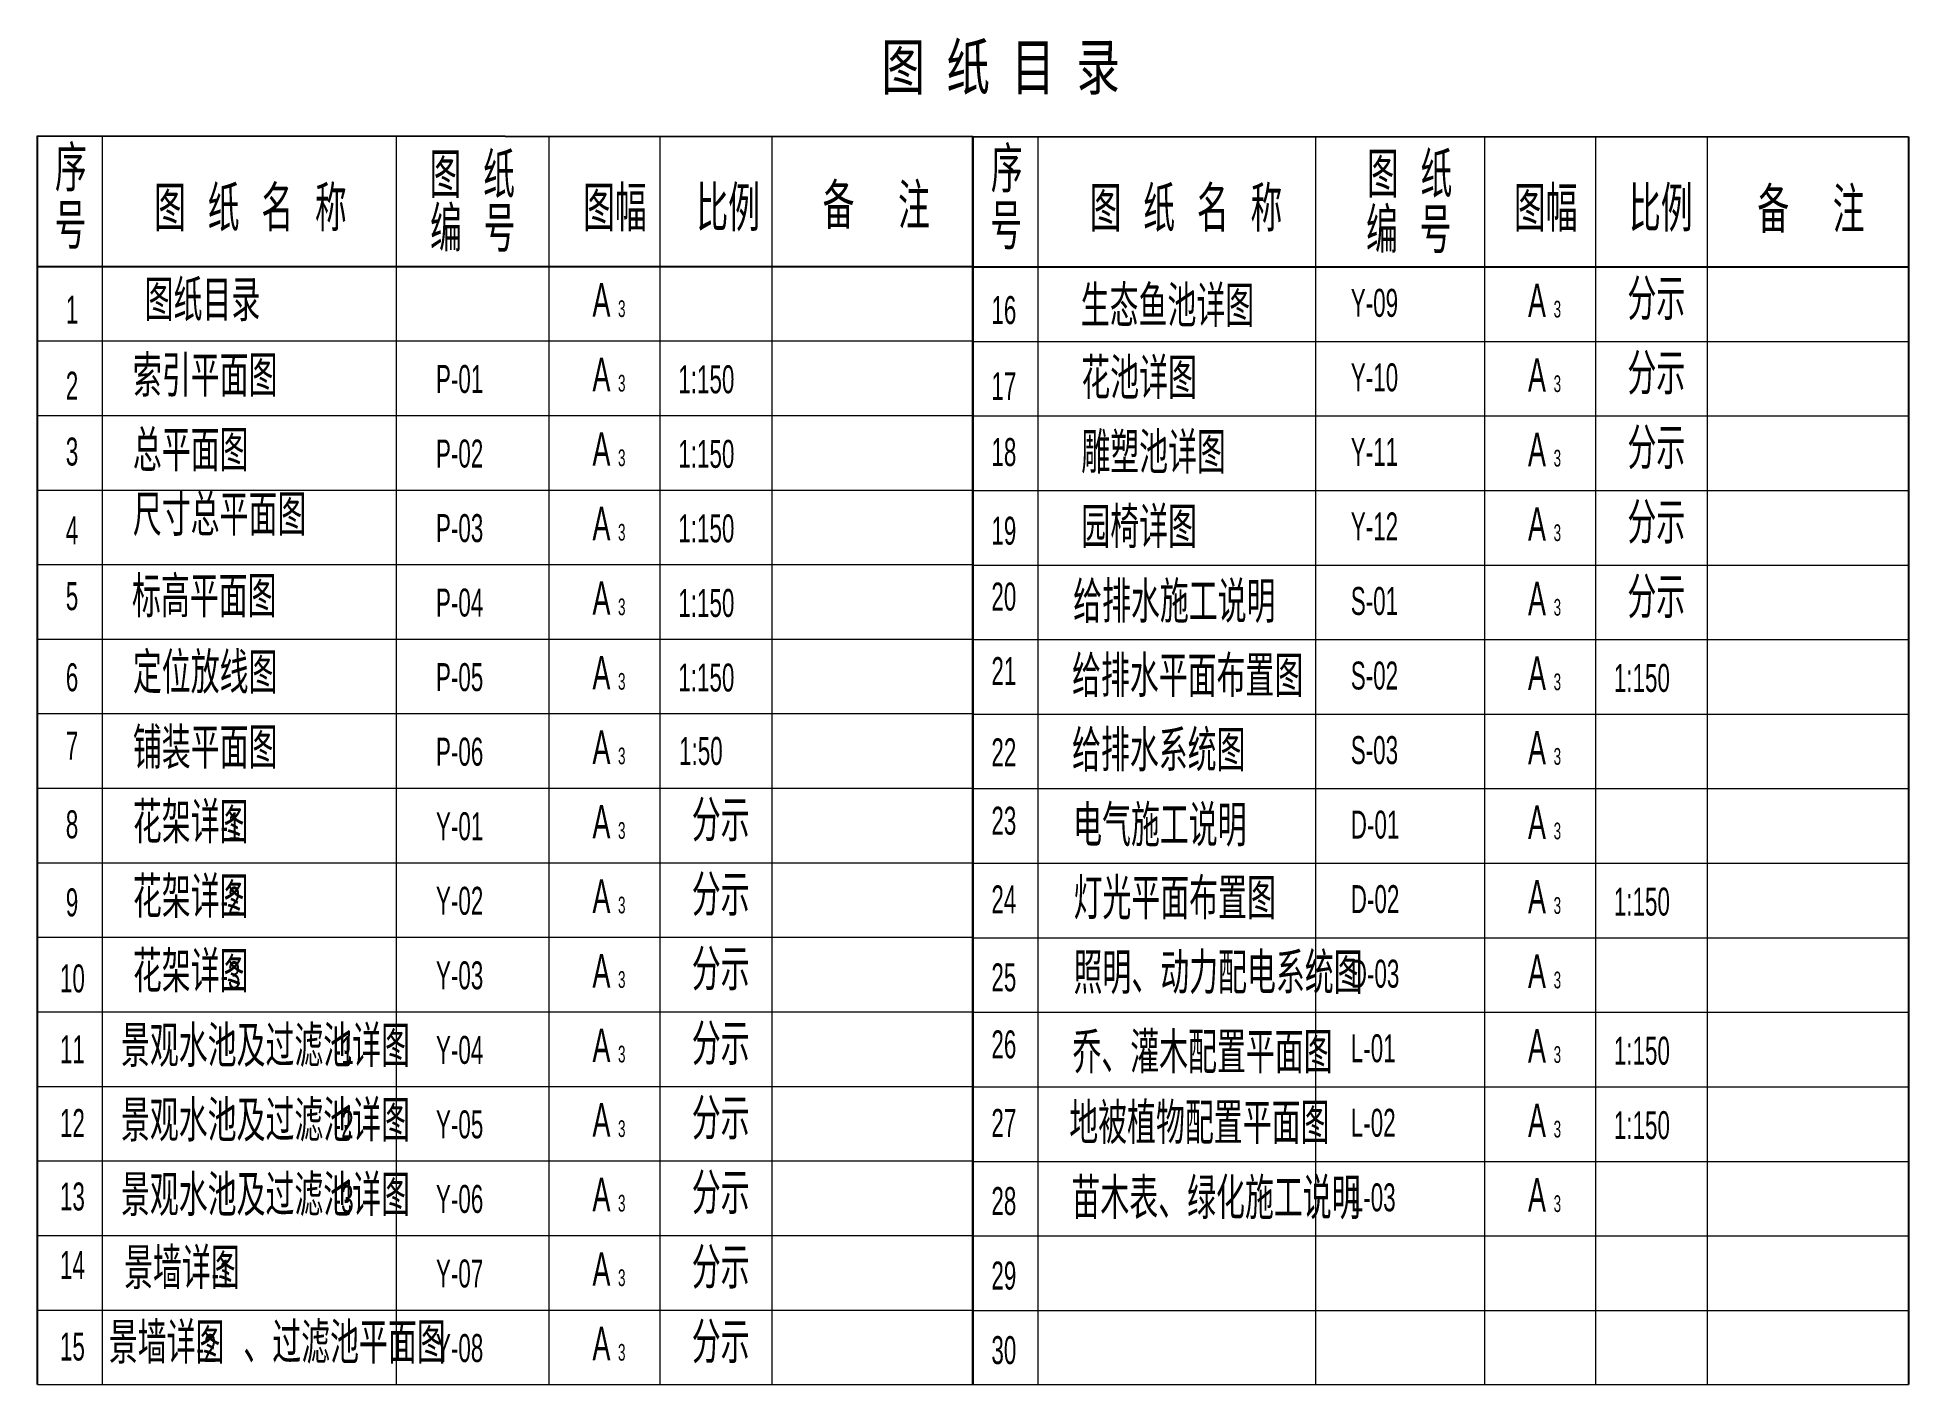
# Model space of a CAD drawing. Header units: inches. Extents: x 0 to 23679, y 0 to 17039.
import ezdxf

# ---------------------------------------------------------------- set-up
doc = ezdxf.new("R2010")
doc.units = ezdxf.units.IN
doc.header["$MEASUREMENT"] = 0
doc.layers.add('文字', color=7, linetype='Continuous', lineweight=13)
doc.layers.add('标注文字', color=7, linetype='Continuous', lineweight=9)
doc.styles.add('_GDT', font='GDT.shx', dxfattribs={"width": 0.6})
doc.styles.add('TKFS50', font='romanc.shx', dxfattribs={"width": 0.7, "height": 2.5, "bigfont": 'hztxt.shx'})

msp = doc.modelspace()

# ---------------------------------------------------------------- linework, layer by layer
for p, q in [((0, 0), (0, 15793)), ((0, 15793), (11839, 15787)), ((11839, 0), (11839, 15787)), ((11839, 15787), (23679, 15781)), ((11839, 15787), (11839, 0)), ((23679, 15781), (23679, 0)), ((0, 14143), (11839, 14143)), ((11839, 14137), (23679, 14137))]:
    msp.add_line(p, q)
at = {"color": 0, "linetype": 'ByBlock'}
for p in [(0, 14143), (11839, 14137)]:
    msp.add_point(p, dxfattribs=at)
at = {"layer": '标注文字', "color": 7, "linetype": 'Continuous'}
for p, q in [((825, 0), (825, 15793)), ((4543, 0), (4543, 15793)), ((6478, 0), (6478, 15793)), ((7882, 0), (7882, 15793)), ((9296, 0), (9296, 15793)), ((12664, 0), (12664, 15787)), ((16176, 0), (16176, 15787)), ((18318, 0), (18318, 15783)), ((19721, 0), (19721, 15787)), ((21135, 0), (21135, 15787))]:
    msp.add_line(p, q, dxfattribs=at)
at = {"layer": '标注文字', "linetype": 'ByBlock'}
for p, q in [((0, 13200), (11839, 13200)), ((11839, 13194), (23679, 13194)), ((0, 12257), (11839, 12257)), ((11839, 12251), (23679, 12251)), ((0, 11314), (11839, 11314)), ((11839, 11308), (23679, 11308)), ((0, 10371), (11839, 10371)), ((11839, 10365), (23679, 10365)), ((0, 9428), (11839, 9428)), ((11839, 9423), (23679, 9423)), ((0, 8486), (11839, 8486)), ((11839, 8480), (23679, 8480)), ((0, 7543), (11839, 7543)), ((11839, 7537), (23679, 7537)), ((0, 6600), (11839, 6600)), ((11839, 6594), (23679, 6594)), ((0, 5657), (11839, 5657)), ((11839, 5651), (23679, 5651)), ((0, 4714), (11839, 4714)), ((11839, 4708), (23679, 4708)), ((0, 3771), (11839, 3771)), ((11839, 3765), (23679, 3765)), ((0, 2829), (11839, 2829)), ((11839, 2823), (23679, 2823)), ((0, 1886), (11839, 1886)), ((11839, 1880), (23679, 1880)), ((0, 943), (11839, 943)), ((11839, 937), (23679, 937)), ((0, 0), (23679, 0))]:
    msp.add_line(p, q, dxfattribs=at)

# ---------------------------------------------------------------- texts
at = {"style": '_GDT', "width": 0.6}
for s, height, p in [('1', 354, (359, 13419)), ('A', 424, (7024, 13507)), ('16', 353.6, (12072, 13414)), ('Y-09', 353.6, (16620, 13505)), ('A', 424, (18863, 13501)), ('3', 212, (7347, 13502)), ('3', 212, (19187, 13496)), ('2', 354, (359, 12457)), ('P-01', 353.6, (5043, 12542)), ('A', 424, (7024, 12564)), ('1:150', 353.6, (8110, 12538)), ('17', 353.6, (12072, 12451)), ('Y-10', 353.6, (16620, 12563)), ('A', 424, (18863, 12558)), ('3', 212, (7347, 12559)), ('3', 212, (19187, 12553)), ('3', 354, (359, 11624)), ('P-02', 353.6, (5043, 11599)), ('A', 424, (7024, 11622)), ('1:150', 353.6, (8110, 11595)), ('18', 353.6, (12072, 11618)), ('Y-11', 353.6, (16620, 11620)), ('A', 424, (18863, 11616)), ('3', 212, (7347, 11616)), ('3', 212, (19187, 11611)), ('4', 354, (359, 10629)), ('P-03', 353.6, (5043, 10656)), ('A', 424, (7024, 10679)), ('1:150', 353.6, (8110, 10652)), ('19', 353.6, (12072, 10623)), ('Y-12', 353.6, (16620, 10677)), ('A', 424, (18863, 10673)), ('3', 212, (7347, 10674)), ('3', 212, (19187, 10668)), ('5', 354, (359, 9795)), ('P-04', 353.6, (5043, 9714)), ('A', 424, (7024, 9736)), ('3', 212, (7347, 9731)), ('1:150', 353.6, (8110, 9709)), ('20', 353.6, (12072, 9790)), ('S-01', 353.6, (16620, 9734)), ('A', 424, (18863, 9730)), ('3', 212, (19187, 9725)), ('6', 354, (359, 8769)), ('P-05', 353.6, (5043, 8771)), ('A', 424, (7024, 8793)), ('3', 212, (7347, 8788)), ('1:150', 353.6, (8110, 8766)), ('21', 353.6, (12072, 8847)), ('S-02', 353.6, (16620, 8791)), ('A', 424, (18863, 8787)), ('1:150', 353.6, (19949, 8761)), ('3', 212, (19187, 8782)), ('7', 354, (359, 7903)), ('P-06', 353.6, (5043, 7828)), ('A', 424, (7024, 7850)), ('3', 212, (7347, 7845)), ('1:50', 353.6, (8120, 7837)), ('22', 353.6, (12072, 7820)), ('S-03', 353.6, (16620, 7848)), ('A', 424, (18863, 7844)), ('3', 212, (19187, 7839)), ('8', 354, (359, 6909)), ('-1', 353.6, (2317, 6885)), ('Y-01', 353.6, (5043, 6885)), ('A', 424, (7024, 6907)), ('3', 212, (7347, 6902)), ('23', 353.6, (12072, 6955)), ('D-01', 353.6, (16620, 6906)), ('A', 424, (18863, 6901)), ('3', 212, (19187, 6896)), ('9', 354, (359, 5922)), ('-2', 353.6, (2317, 5942)), ('Y-02', 353.6, (5043, 5942)), ('A', 424, (7024, 5965)), ('3', 212, (7347, 5959)), ('24', 353.6, (12072, 5960)), ('D-02', 353.6, (16620, 5963)), ('A', 424, (18863, 5959)), ('3', 212, (19187, 5953)), ('1:150', 353.6, (19949, 5932)), ('10', 353.6, (285, 4960)), ('-3', 353.6, (2317, 4999)), ('Y-03', 353.6, (5043, 4999)), ('A', 424, (7024, 5022)), ('3', 212, (7347, 5017)), ('25', 353.6, (12072, 4974)), ('D-03', 353.6, (16620, 5020)), ('A', 424, (18863, 5016)), ('3', 212, (19187, 5011)), ('A', 424, (7024, 4079)), ('11', 353.6, (285, 4062)), ('-1', 353.6, (3749, 4056)), ('Y-04', 353.6, (5043, 4056)), ('3', 212, (7347, 4074)), ('26', 353.6, (12072, 4126)), ('L-01', 353.6, (16620, 4077)), ('A', 424, (18863, 4073)), ('3', 212, (19187, 4068)), ('1:150', 353.6, (19949, 4046)), ('A', 424, (7024, 3136)), ('A', 424, (18863, 3130)), ('12', 353.6, (285, 3132)), ('-2', 353.6, (3749, 3114)), ('Y-05', 353.6, (5043, 3114)), ('3', 212, (7347, 3131)), ('27', 353.6, (12072, 3132)), ('L-02', 353.6, (16620, 3134)), ('3', 212, (19187, 3125)), ('1:150', 353.6, (19949, 3104)), ('A', 424, (7024, 2193)), ('A', 424, (18863, 2187)), ('13', 353.6, (285, 2202)), ('-3', 353.6, (3749, 2171)), ('Y-06', 353.6, (5043, 2171)), ('3', 212, (7347, 2188)), ('28', 353.6, (12072, 2145)), ('L-03', 353.6, (16620, 2191)), ('3', 212, (19187, 2182)), ('14', 353.6, (285, 1336)), ('A', 424, (7024, 1250)), ('-1', 353.6, (2204, 1228)), ('Y-07', 353.6, (5043, 1228)), ('3', 212, (7347, 1245)), ('29', 353.6, (12072, 1202)), ('A', 424, (7024, 307)), ('15', 353.6, (285, 304)), ('-2', 353.6, (2012, 285)), ('Y-08', 353.6, (5043, 285)), ('3', 212, (7347, 302)), ('30', 353.6, (12072, 259))]:
    msp.add_text(s, height=height, dxfattribs=at).set_placement(p)
at = {"layer": '文字', "color": 7, "linetype": 'Continuous', "style": 'TKFS50', "width": 0.7}
for s, height, p in [('序', 575, (222, 15092)), ('图 纸', 574.9, (4962, 15008)), ('序', 575, (12066, 15079)), ('图 纸', 574.9, (16824, 15014)), ('图 纸 名 称', 574.9, (1477, 14586)), ('图幅', 574.9, (6905, 14586)), ('比例', 574.9, (8339, 14586)), ('备  注', 574.9, (9937, 14617)), ('图 纸 名 称', 574.9, (13316, 14581)), ('图幅', 574.9, (18684, 14581)), ('比例', 574.9, (20141, 14581)), ('备  注', 574.9, (21765, 14567)), ('号', 575, (217, 14364)), ('编 号', 574.9, (4969, 14327)), ('号', 575, (12057, 14358)), ('编 号', 574.9, (16814, 14310)), ('图纸目录', 522.6, (1357, 13451)), ('分示', 522.6, (20121, 13464)), ('生态鱼池详图', 522.6, (13203, 13377)), ('索引平面图', 522.6, (1208, 12493)), ('花池详图', 522.6, (13210, 12464)), ('分示', 522.6, (20121, 12522)), ('总平面图', 522.6, (1208, 11550)), ('雕塑池详图', 522.6, (13210, 11522)), ('分示', 522.6, (20121, 11579)), ('尺寸总平面图', 522.6, (1208, 10735)), ('园椅详图', 522.6, (13210, 10579)), ('分示', 522.6, (20121, 10636)), ('标高平面图', 522.6, (1197, 9702)), ('给排水施工说明', 522.6, (13107, 9636)), ('分示', 522.6, (20121, 9693)), ('定位放线图', 522.6, (1208, 8739)), ('给排水平面布置图', 522.6, (13093, 8697)), ('铺装平面图', 522.6, (1208, 7788)), ('给排水系统图', 522.6, (13093, 7755)), ('花架详图', 522.6, (1208, 6846)), ('分示', 522.6, (8281, 6870)), ('电气施工说明', 522.6, (13107, 6807)), ('花架详图', 522.6, (1208, 5903)), ('分示', 522.6, (8281, 5928)), ('灯光平面布置图', 522.6, (13112, 5884)), ('花架详图', 522.6, (1208, 4960)), ('分示', 522.6, (8281, 4985)), ('照明、动力配电系统图', 522.6, (13112, 4941)), ('景观水池及过滤池详图', 522.6, (1057, 4017)), ('分示', 522.6, (8281, 4042)), ('乔、灌木配置平面图', 522.6, (13098, 3935)), ('景观水池及过滤池详图', 522.6, (1057, 3074)), ('分示', 522.6, (8281, 3099)), ('地被植物配置平面图', 522.6, (13058, 3041)), ('景观水池及过滤池详图', 522.6, (1057, 2131)), ('分示', 522.6, (8281, 2156)), ('苗木表、绿化施工说明', 522.6, (13086, 2092)), ('景墙详图', 522.6, (1097, 1207)), ('分示', 522.6, (8281, 1213)), ('景墙详图', 522.6, (904, 264)), ('、过滤池平面图', 522.6, (2606, 264)), ('分示', 522.6, (8281, 270))]:
    msp.add_text(s, height=height, dxfattribs=at).set_placement(p)
at = {"layer": '文字', "color": 7, "linetype": 'Continuous', "insert": (10681, 16954), "char_height": 574.85, "width": 4659.33, "attachment_point": 1, "style": 'TKFS50'}
msp.add_mtext('{\\fSimSun|b0|i0|c134|p54;图 纸 目 录}', dxfattribs=at)

doc.saveas('drawing.dxf')
